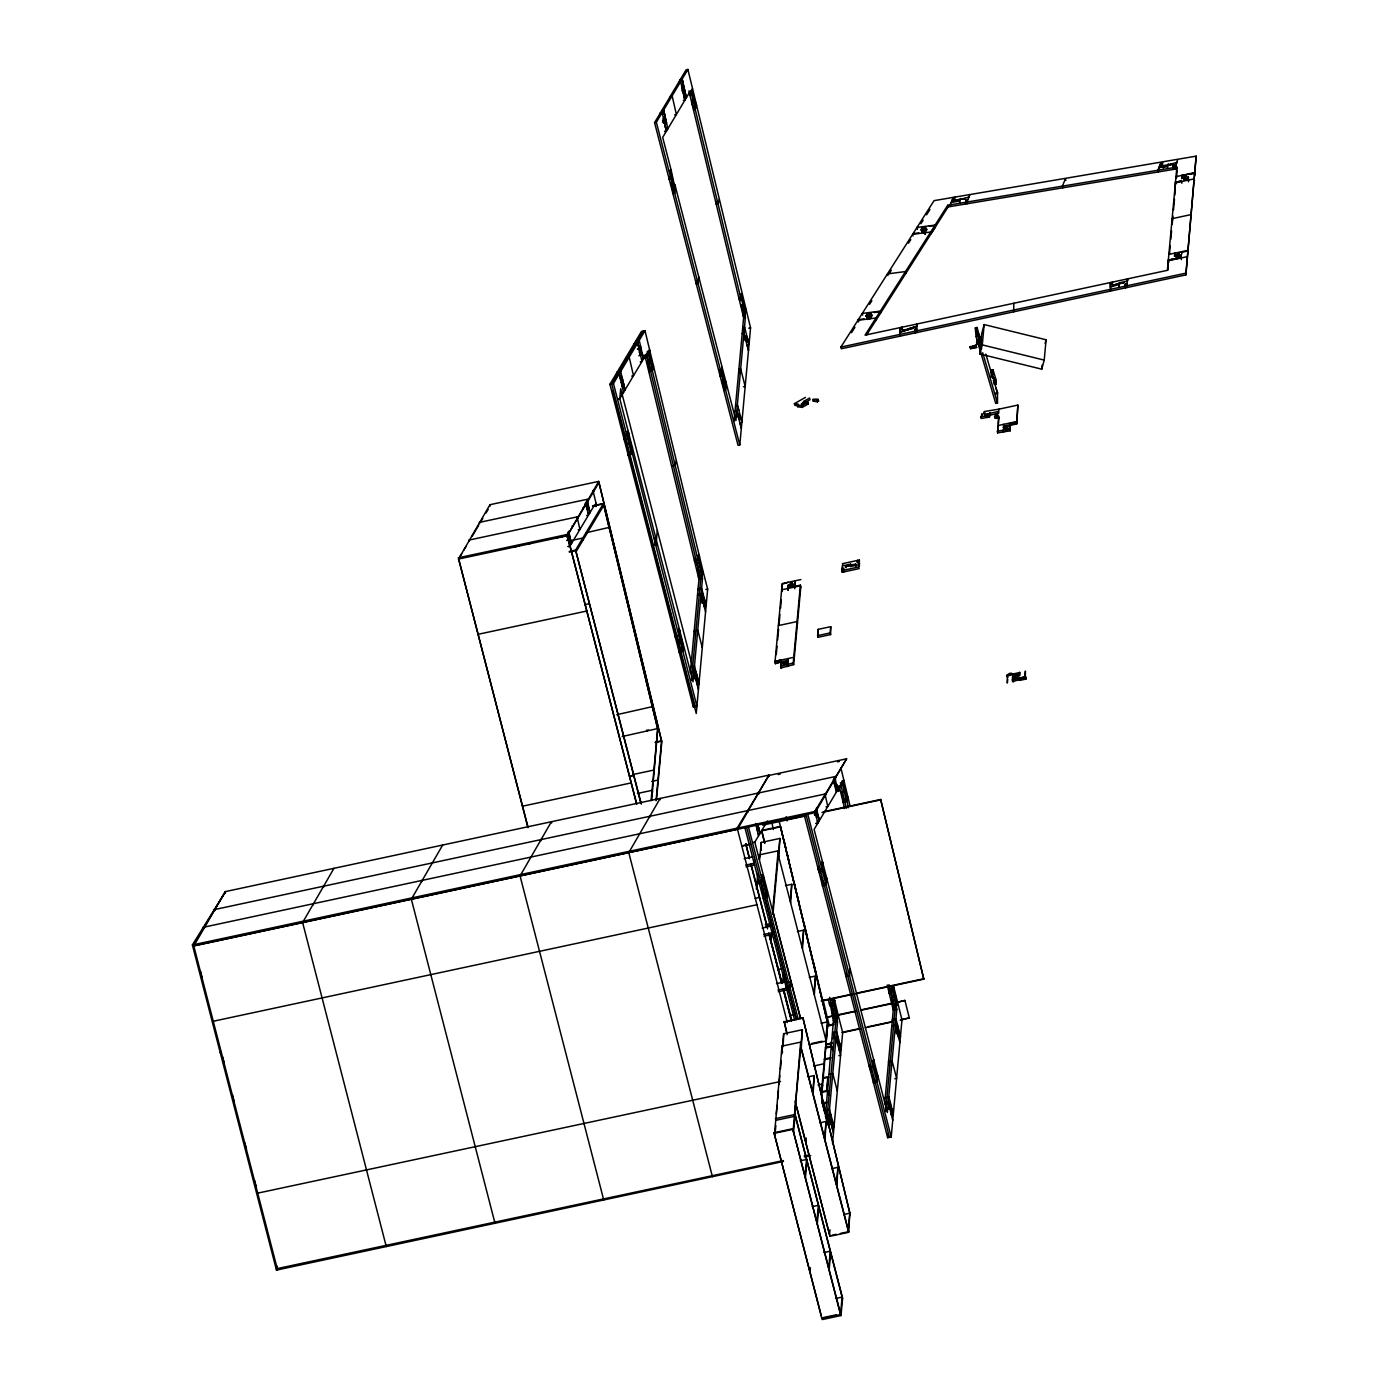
<?xml version="1.0" encoding="UTF-8"?>
<svg xmlns="http://www.w3.org/2000/svg" width="1389" height="1389" viewBox="0 0 1389 1389"><rect width="100%" height="100%" fill="white"/><g stroke="black" fill="none" stroke-linecap="round" stroke-linejoin="round"><path stroke-width="1.5" d="M991.173 377.461L991.208 370.047L992.979 369.665L992.944 378.294L985.843 354.143M994.42 382.357L994.437 378.225L995.028 380.36L993.257 380.742M995.028 380.36L995.045 377.947L996.069 384.093L994.281 384.475L993.691 382.34L995.462 381.958M996.052 388.226L997.528 392.653L997.476 403.001L995.705 403.383L976.05 336.572L975.338 327.873L977.109 327.491L979.228 335.895L978.012 331.78L976.276 333.186L978.012 331.78M996.069 384.093L996.087 379.961L992.979 369.665M850.537 565.653L850.45 566.556L858.923 564.733L859.34 560.045L842.446 563.674L842.863 565.34M640.694 802.668L575.602 550.096L641.301 804.092M589.231 603.711L585.047 604.614M628.505 451.668L628.193 455.106L631.769 454.342L632.169 449.602L630.12 441.685L628.279 443.022L630.137 441.737M681.964 88.41L683.735 88.028L683.284 91.275L682.746 86.344L681.999 87.594L685.055 99.939L662.692 137.407L671.182 170.274L670.557 177.184L668.769 177.566L670.557 177.184L670.991 172.566L672.953 181.386M673.075 191.231L671.026 183.261L672.884 182.028M680.94 640.312L679.082 641.596L680.975 640.364M679.464 648.646L679.152 652.101L682.693 651.337L682.485 647.482M724.155 386.993L723.825 390.431L725.614 390.066L726.239 383.156L725.822 387.896L723.86 379.075M723.912 378.433L721.95 369.561M724.051 381.94L725.822 381.524L726.048 385.43M739.521 300.701L743.636 317.647L734.139 420.936M746.223 845.536L745.806 843.765L749.4 858.749M777.51 662.588L781.503 661.737L775.444 663.682L775.01 661.997L782.215 583.554L800.897 579.56M775.444 663.682L775.079 661.355L793.744 657.344L794.178 659.028M759.418 897.45L755.234 898.353M800.741 587.478L800.324 585.811L794.369 586.436L800.377 585.151L800.811 586.818L793.657 664.619L780.931 667.987L780.792 663.195L783.222 662.675L783.656 664.341M787.945 585.394L788.084 590.186L787.945 585.394L792.338 582.668L792.598 586.158L795.029 585.637L794.89 580.845L795.029 585.637M788.223 582.269L782.163 584.213L782.076 591.471L781.642 589.821L800.324 585.811M780.931 667.987L780.792 663.195M763.429 896.322L761.45 887.502M783.222 662.675L783.066 664.515L784.854 664.116L785.028 662.293L787.459 661.772L787.737 658.646L787.876 663.438L787.459 661.772M788.362 587.061L790.81 586.54L790.532 583.05M800.377 585.151L793.241 662.952L780.514 666.321M765.009 898.162L763.221 898.544L766.78 897.78L767.197 893.04L765.148 885.123L765.061 886.026M841.803 570.584L858.715 566.955L859.149 568.622L842.238 572.251L842.238 565.896L850.693 564.09L850.624 564.976C832.601 569.646 868.663 561.955 850.624 564.976L850.693 564.09M842.238 572.251L842.012 568.361L843.765 567.979L843.991 571.869M822.948 881.095L822.514 885.852L826.09 885.071L826.49 880.331L824.441 872.414L824.372 873.316M859.34 560.045L859.34 566.399L858.923 564.733M902.346 328.898L901.965 327.214L901.756 329.436L899.95 329.835L900.159 327.613L1167.385 270.334L1176.865 167.097L947.715 205.242L865.052 335.131L900.141 327.613L900.593 329.28M915.16 332.926L1185.859 274.918L1196.189 156.141L934.068 200.641L840.883 347.076L841.317 348.743L915.091 332.943L914.917 329.037L916.671 328.655L916.914 332.544M916.48 330.877L917.105 323.967M873.785 1079.375L873.473 1082.83L877.032 1082.066L876.806 1078.211L876.598 1080.434L874.827 1080.816M1007.893 430.034L1007.633 426.545L1010.063 426.024L1010.202 430.816L997.597 432.882L998.552 416.058L994.576 416.717L995.01 418.384L998.986 417.724L998.552 416.058M997.597 432.882L997.944 429.149M1013.848 303.236L1013.657 311.813M996.746 418.089L999.195 409.095L1017.877 405.084L1016.731 423.923L1010.723 425.225L1010.341 422.898M1016.731 423.923L1017.877 405.084M1019.3 679.62L1012.581 681.686L1012.425 676.894L1014.855 676.374L1015.29 678.04M1013.831 676.183L1013.449 673.873L1020.116 672.45L1019.821 675.575L1016.192 676.304L1016.036 678.127L1014.682 678.422M1014.855 676.374L1014.699 678.214L1016.488 677.832L1016.661 675.992L1019.092 675.471L1019.37 672.345M1016.036 678.127L1015.776 674.637L1017.564 674.255L1017.998 675.922M1017.39 676.096L1017.564 674.255M1021.297 679.186L1025.308 678.318L1025.395 671.061L1024.874 676.669L1012.147 680.02M1118.718 284.467L1110.124 287.21L1110.61 282.488L1110.401 291.065M1125.073 286.186L1125.264 283.964L1127.069 283.547L1127.26 287.471M1168.705 262.399L1168.323 260.038L1174.33 258.753L1168.271 260.715L1167.993 270.074M1186.102 175.743L1186.362 179.25L1186.102 175.743L1181.709 178.504L1181.987 175.344L1194.609 173.312L1196.189 156.141M193.87 945.753L737.49 829.268L787.32 1022.512M213.385 1021.228L757.005 904.725M257.85 1193.116L780.514 1081.493M302.594 922.452L386.281 1246.575M783.535 1161.43L276.48 1270.102L276.845 1265.969M277.366 1268.574L783.309 1160.544M411.318 899.152L495.005 1223.275M478.111 634.304L586.818 611.004M522.559 806.193L631.283 782.892M603.729 1199.974L520.042 875.869M636.666 804.248L567.302 535.529L561.034 536.883M624.286 437.014L624.095 439.219L625.866 438.837L626.3 440.487L624.529 440.921M624.408 435.764L624.095 439.219L627.654 438.455L628.279 431.545L626.508 431.927L628.279 431.562L628.523 435.469L626.752 435.851L628.505 435.417L628.731 433.246L628.505 435.417M629.894 444.167L629.981 443.265L628.21 443.647L629.998 443.317L629.929 444.22L627.845 436.233M631.544 450.47L696.896 706.237L693.354 707.001L609.893 384.302L641.44 331.485L645 330.721L703.181 571.799L701.393 572.181L703.129 571.643L707.661 589.127L696.236 713.495L612.775 390.813M631.769 454.342L632.394 447.432L630.606 447.814L632.394 447.432M675.071 188.331L674.846 190.797L672.884 181.976M672.953 181.334L673.023 180.431M673.509 186.543L675.297 186.161L675.089 188.383L671.182 170.274L669.411 170.656L671.182 170.274L670.974 178.834L669.203 179.268L669.394 176.993L669.203 179.268L670.974 178.834L670.765 174.962M674.672 186.751L674.863 184.529L735.91 420.554L745.407 317.265L741.257 297.038L739.07 298.895L739.469 297.42M674.655 193.071L672.884 193.453L674.655 193.071L675.297 186.161M652.101 540.547L651.632 545.721L655.191 544.957L655.834 538.047L654.045 538.428M633.697 775.583L629.512 776.486L633.749 774.94M655.938 545.183L657.31 530.338M628.766 852.568L712.435 1176.674M696.636 280.613L696.306 284.068L698.094 283.686L698.736 276.776M651.094 800.724L657.726 728.548L603.416 503.495L592.461 505.839M651.719 800.307L657.726 728.548L622.081 736.552M656.059 800.776L661.563 740.806L655.295 742.143M656.493 799.665L661.824 741.743L598.954 482.521L661.529 741.205L655.261 742.542M675.384 632.863L675.071 636.318L678.631 635.554L679.273 628.644L679.481 632.516L679.672 630.241L677.884 630.623M679.117 641.631L679.169 640.694L679.968 643.819M679.811 634.999C683.527 658.039 683.162 633.853 678.023 635.381M682.503 647.517L682.277 649.705L680.488 650.087M682.693 651.337L683.336 644.427M697.4 555.6L699.171 555.218L697.955 559.784L694.396 560.548L695.212 557.493L694.83 562.354L698.945 579.3L690.333 672.971L693.892 672.207L698.424 689.708M691.409 680.28L700.716 578.97L646.579 354.664L650.573 371.158M720.214 369.491L719.745 374.665L721.533 374.283L722.158 367.373M618.001 399.06L619.772 398.678L647.778 351.816L702.487 578.588L693.007 681.825L619.772 398.678L620.692 388.764L693.927 671.911M721.933 375.881L720.162 376.263L721.95 375.933L721.724 372.009M702.504 600.031L701.115 593.728L699.327 594.11M693.354 707.001L693.719 702.869M701.862 603.086L703.633 602.704L703.546 597.322L701.775 597.704M723.756 379.926L723.843 379.023M723.912 378.381L723.999 377.478M696.827 676.842L696.497 680.454L696.393 675.158L696.827 676.842L694.448 677.381M703.633 602.704L703.546 597.322M696.965 684.082L697.261 680.905M697.156 684.482L698.945 684.065L695.924 671.582L696.219 676.999M704.101 606.264L703.806 600.829L702.035 601.246L702.365 602.513M704.692 599.996L706.081 606.298M725.822 381.524L725.614 383.746L723.843 384.18M738.826 410.293L737.316 405.31L735.545 405.71M745.407 338.742L745.685 335.634L746.275 337.909M739.295 413.887L739.399 419.218L739.295 413.887L737.524 414.269M746.449 336.069L746.553 341.434L746.449 336.069L744.66 336.451M739.868 422.777L741.379 427.76M740.441 416.544L740.146 419.652L739.556 417.377M747.022 344.993L748.532 349.976M747.299 341.885L747.595 338.742L747.299 341.868L746.709 339.593L744.33 340.131M739.799 444.966L750.564 327.856L687.902 69.45L686.114 69.832L654.566 122.649L738.028 445.331L739.799 444.966L656.355 122.267L687.902 69.45M754.418 859.843L754.105 863.281L745.633 865.104M776.277 654.601L777.041 646.198M777.632 639.878L778.604 629.356M778.986 625.154L779.941 614.633M780.531 608.313L781.295 599.892M756.363 888.977L757.734 874.046M759.106 859.097L759.505 854.825L778.187 850.815L778.604 852.481M757.196 886.373L757.769 879.966M759.679 859.235L761.224 842.428L779.906 838.435L778.795 856.891M761.068 850.398L761.224 842.428M759.748 882.084L759.54 884.307L761.328 883.977L759.54 884.307L759.332 880.504M775.079 661.355L781.087 660.07L775.01 661.997M761.363 888.352L761.45 887.449M762.665 881.893L759.123 882.657L762.665 881.893L763.308 874.983L761.519 875.365L763.308 875.001L763.533 878.855M765.026 886.755L764.94 887.658L762.874 879.671L761.103 880.053L762.891 879.723M764.922 887.606L765.165 885.175M766.572 893.908L766.363 896.131L764.575 896.513L766.329 896.079L766.537 893.874L766.988 895.558M766.78 897.78L767.423 890.87M770.166 938.113L782.059 983.221M772.492 912.729L778.187 850.815M770.652 939.12L771.034 934.919M772.926 914.396L779.906 838.435M771.086 940.787L771.659 934.484M772.388 929.258L772.058 932.714L763.585 934.537M782.702 982.891L783.674 972.387M790.219 901.096L791.765 884.289L785.532 885.626M783.327 982.457L783.726 978.255M790.654 902.763L791.765 884.289M817.617 635.606L818.19 629.356L830.744 626.665L830.605 634.582L818.052 637.273L817.617 635.606L830.171 632.915L830.744 626.665M818.052 637.273L818.19 629.356M786.747 984.801L786.434 988.256L777.962 990.062M835.883 1298.42L842.116 1297.083L840.501 1314.532L821.837 1318.543L774.003 1132.747L792.685 1128.736L841.005 1315.539L822.323 1319.55L821.889 1317.883L836.421 1314.775M800.654 1042.115L794.404 1116.357L775.739 1120.35L781.972 1046.108L800.654 1042.115L801.071 1043.764M774.628 1132.313L775.791 1119.708M776.329 1113.943L777.111 1105.401M777.701 1099.012L778.482 1090.469M779.073 1084.062L779.854 1075.52M780.444 1069.113L781.226 1060.588M781.816 1054.182L783.691 1033.711L802.373 1029.718L801.262 1048.174M774.871 1136.08L775.843 1125.576M783.153 1045.882L783.691 1033.711M802.078 946.968L803.623 930.161L797.408 931.498M802.512 948.635L803.623 930.161M840.501 1314.532L792.685 1128.736M793.119 1130.403L802.373 1029.718M793.553 1132.07L795.098 1115.263M818.729 866.493L818.416 869.948L821.958 869.184L822.601 862.274L820.83 862.656L822.618 862.291L822.844 866.198L823.052 863.975L821.246 864.305M818.625 867.743L818.416 869.965L821.975 869.184M822.826 866.146L823.035 863.923L821.281 864.357M822.166 866.962L824.25 874.948L824.337 874.046M824.215 874.896L824.476 872.466M813.954 992.84L815.482 976.033L809.266 977.37M814.371 994.489L815.482 976.033M825.865 881.199L825.656 883.421L823.885 883.803L825.639 883.369L825.847 881.164L826.299 882.848M826.09 885.071L826.715 878.161L824.944 878.543L826.715 878.161M805.88 1142.244L806.262 1138.06M804.978 1176.275L806.523 1159.485L800.307 1160.805M812.687 1092.379L814.232 1075.572L807.999 1076.909M805.412 1177.941L806.957 1161.135M813.121 1094.046L814.232 1075.572M829.216 1025.238L827.236 1017.095L833.539 1015.741M825.813 1038.712L827.358 1021.905L821.125 1023.242M821.264 1094.445L827.896 1022.269L821.507 1098.195M810.03 1272.011L810.412 1267.81M826.611 1090.365L827.757 1077.968M830.605 1046.941L830.987 1042.809M826.872 1091.32L828.191 1076.84M831.039 1045.83L831.421 1041.681M816.836 1222.146L818.381 1205.339L812.166 1206.676M824.545 1138.251L826.09 1121.444L819.875 1122.781M817.27 1223.813L818.816 1207.006M824.979 1139.918L826.09 1121.444M827.132 1116.027L835.744 1022.408L829.684 997.302M900.141 327.613L899.95 336.19M827.601 1123.614L821.732 1100.036M831.976 999.021L837.515 1022.026L828.035 1125.264L825.882 1116.964M901.912 327.231L901.704 329.453L900.003 329.818M830.379 1121.236L828.99 1114.968L827.184 1115.384M837.515 1043.469L836.126 1037.166L834.355 1037.583M837.81 1040.344L838.105 1037.184L836.317 1037.6M916.844 326.207L908.354 328.898C890.349 333.603 926.359 325.946 908.302 328.933L916.896 326.189L914.656 331.277L840.883 347.076M838.4 1042.635L838.661 1046.143L839.008 1042.445L837.81 1040.309M831.247 1120.385L831.525 1123.892L829.754 1124.274M829.164 1115.402L830.952 1114.985L831.525 1123.892M831.976 1127.521L831.698 1122.069L829.302 1122.607M832.497 1121.913L833.956 1127.538L832.185 1127.92M839.13 1049.702L838.834 1044.268M839.72 1043.434L841.109 1049.737M846.266 972.995L845.953 976.45L849.53 975.686L850.155 968.775M832.497 1143.477L842.672 1032.565L838.157 1015.081L836.369 1015.463M829.598 1233.988L829.98 1229.786M843.592 1214.524L849.825 1213.187L848.644 1232.303L829.962 1236.314L796.678 1106.686M828.712 1268.018L830.257 1251.211L824.024 1252.548M836.421 1184.122L837.949 1167.316L831.733 1168.653M829.146 1269.685L830.674 1252.878M836.838 1185.789L837.949 1167.316M848.28 1229.994L849.825 1213.187M841.005 1315.539L842.602 1298.09L794.716 1112.954M869.809 1068.645L871.58 1068.263L869.809 1068.697L869.583 1064.773L869.392 1067.047L872.952 1066.283L873.594 1059.373L873.82 1063.245L873.994 1060.97L872.223 1061.352M874.063 1066.405L876.494 1075.711L874.063 1066.405L872.292 1066.787M875.278 1071.041L875.209 1071.978L873.143 1064.026M875.348 1070.398L875.417 1069.461L877.483 1077.43M877.032 1082.066L877.657 1075.155M889.568 988.256L889.168 993.083L893.266 1010.029L884.671 1103.699L888.213 1102.935L889.672 1108.561L887.884 1108.943M885.731 1111.009L895.037 1009.699L888.977 984.593M891.269 986.312L896.825 1009.317L887.328 1112.554L814.11 829.407L842.099 782.545L840.31 782.927M890.262 1102.276L890.818 1111.2L890.714 1105.887L888.943 1106.269M896.183 1033.815L897.971 1033.433L897.398 1024.474M891.721 986.329L893.509 985.947L901.982 1019.856L891.217 1136.966L887.675 1137.73L888.057 1133.598M890.557 1107.727L890.714 1105.887M895.922 1030.308L897.711 1029.891L897.867 1028.051L896.096 1028.433M897.971 1033.433L897.867 1028.051M891.287 1114.811L890.991 1109.36M891.877 1108.509L893.249 1114.829M898.44 1036.993L898.145 1031.558L898.718 1033.867M899.013 1030.725L900.402 1037.027L898.614 1037.409M896.53 1002.25L904.916 1000.445L895.731 1002.91M970.147 347.076L976.224 345.132L976.589 347.441L970.581 348.726L970.147 347.076L976.224 345.132M970.581 348.726L970.216 346.417M900.194 1020.238L909.43 1017.877L901.027 1019.682M976.884 344.333L976.745 339.541L976.884 344.333L979.314 343.812M976.589 347.441L972.647 347.649M979.853 353.969L981.71 333.655L984.159 324.575L1046.091 339.767L1044.215 360.098L1041.767 369.179L979.853 353.969L982.283 344.889L984.159 324.575M998.465 423.454L998.986 417.724M997.163 431.215L1009.768 429.149L1010.063 426.024M1003.396 427.447L1003.691 424.322L1003.83 429.114L1003.396 427.447L1005.827 426.927L1006.087 430.416L1005.827 426.927M1006.712 675.054C1006.608 680.124 1006.938 670.922 1012.72 673.769L1013.085 676.078M1013.397 674.516L1007.39 675.801L1007.303 683.075L1007.65 679.343M1012.72 673.769L1006.643 675.696M1041.767 369.179L1042.149 365.116M1019.543 678.683L1025.603 676.756L1025.985 679.065L1019.977 680.35L1019.543 678.683L1025.603 676.756M1019.977 680.35L1019.595 678.04M1119.1 286.151L1118.84 282.905L1127.295 281.099M1119.187 284.988L1118.753 283.807M1125.333 283.929L1125.489 287.853M1126.809 285.804L1127.451 278.894L1127.885 280.561M1169.469 253.996L1170.233 245.575M1170.805 239.273L1171.587 230.852M1172.16 224.532L1172.941 216.128M1173.514 209.808L1174.486 199.287M1174.868 195.085L1175.407 182.879L1194.089 178.886L1194.505 180.553M1177.125 170.673L1176.431 178.33L1175.997 176.663L1194.662 172.653L1195.096 174.337M1174.851 253.145L1174.556 256.271L1178.966 253.579L1179.226 257.069L1180.581 256.774M1174.851 253.18L1174.556 256.305L1176.987 255.75L1177.421 257.451L1177.16 253.961M1175.91 183.921L1175.459 182.237L1181.466 180.952L1181.848 183.296M1182.004 175.379L1181.709 178.504L1184.14 177.948L1184.574 179.65L1184.296 176.125M1176.813 257.573L1176.987 255.75M1184.14 177.983L1183.984 179.806L1188.376 177.063L1188.498 181.837M1178.966 253.579L1178.619 257.191L1176.066 257.712L1175.632 256.045M1188.064 180.171L1188.359 177.045L1184.73 177.792M1188.654 173.92L1194.592 173.278L1195.044 174.979M1181.883 254.065L1181.501 251.722M1185.859 274.918L1194.592 173.278M699.223 574.091L698.407 577.13L701.949 576.366L703.129 571.643M827.653 1110.401L825.882 1110.801L833.435 1020.568L836.977 1019.804L838.157 1015.081M892.728 1007.858L896.287 1007.094L897.45 1002.372M586.071 532.768L609.181 527.403L657.622 728.947M648.785 371.54L652.344 370.776L653.177 367.686L651.181 359.421L649.253 360.393M741.639 305.163L743.428 304.781L744.556 309.539L742.368 299.52L745.233 313.549L743.445 313.931L741.466 305.667M745.667 308.809L745.233 313.549L743.393 304.695M652.465 706.636L616.803 714.693M771.937 822.774L773.343 829.528M848.193 807.808L845.502 790.15L843.574 791.122M822.635 1000.375L779.246 821.576M821.368 1001.104L923.807 979.141L880.661 799.474L824.198 811.575M833.435 1020.585L830.257 1004.316M831.889 1010.584L833.817 1019.109M923.807 979.141L880.661 799.474M490.161 506.082L489.97 504.693L598.694 481.393L598.972 482.625L567.233 535.755L458.509 559.055L489.97 504.693M741.674 295.406L743.514 304.278L741.709 295.492L741.275 300.215L691.271 92.994L692.486 88.427M689.482 93.376L691.271 92.994L692.087 89.903L694.083 98.168M692.069 93.237L689.899 95.094L690.281 93.619L689.899 95.094L691.67 94.712L691.653 91.535M694.691 105.321L696.462 104.939L695.629 108.047C695.715 95.719 688.406 97.282 693.858 108.429M695.663 104.696L696.045 103.22L696.063 106.415M696.462 104.939L695.247 109.505L693.458 109.887M595.221 506.447L596.055 503.356L592.999 490.699M652.344 370.776L653.559 366.21L651.788 366.592M717.089 201.353L716.273 204.391L718.061 204.009L719.276 199.443M676.374 460.714L675.158 465.28L671.582 466.044M740.858 298.513L742.073 293.947L740.302 294.329M743.896 312.438L743.08 315.477L744.869 315.112L746.067 310.442M700.178 576.765L696.618 561.972L694.813 562.267L694.795 559.072M697.417 558.777L699.587 556.937M701.549 574.647L701.931 573.119L701.949 576.366M702.33 574.82L698.354 558.309M780.427 826.42L827.722 1023.346L780.427 826.42L761.745 830.414L764.766 842.967M844.634 808.572L839.13 785.775L842.689 785.011L843.904 780.427L840.849 767.787M843.922 783.622L844.321 782.146L842.151 784.004L843.922 783.622L843.522 781.903L841.734 782.285L843.522 781.903M787.129 1034.683L784.212 1021.696L802.894 1017.703L850.19 1214.628L802.894 1017.703M843.922 799.231L843.106 802.269L846.682 801.505L847.898 796.939L846.109 797.321M829.806 1002.511L829.424 1003.987L832.983 1003.223L834.199 998.656L838.192 1015.237M835.206 1020.203L831.629 1005.41L829.823 1005.705L830.223 1004.23M833.504 1016.14L827.236 1017.078M832.445 1002.216L834.216 1001.834L834.199 998.656M834.615 1000.375L834.216 1001.834L834.633 1000.445M833.435 1020.568L834.233 1017.529M834.789 1018.467L836.959 1016.626L836.977 1019.804M836.56 1018.015L836.942 1016.557M837.359 1018.259L837.793 1016.644M893.509 985.947L892.294 990.513L888.717 991.277L889.533 988.239M888.717 991.277L889.116 989.801L889.134 992.996L890.939 992.701L894.516 1007.494M893.787 991.503C897.172 1014.977 897.19 990.027 892.016 991.885M894.082 1005.758L896.252 1003.917M895.853 1005.306L896.252 1003.848L896.287 1007.094M896.669 1005.549L897.103 1003.934M596.471 505.058L596.072 506.534L596.055 503.356L596.471 505.058L594.683 505.44M609.077 527.837L603.416 503.495M694.813 562.267L644.791 355.046L648.368 354.282L649.583 349.698L648.75 352.806L650.747 361.071L648.976 361.453M649.601 352.893L650 351.417L649.601 352.893L649.184 351.174L647.413 351.556L649.184 351.174M842.133 780.809L843.904 780.427L843.088 783.535L845.068 791.799L843.297 792.181M845.068 791.799L843.453 791.591M843.939 799.179L843.505 800.811L841.508 792.546M846.682 801.505L846.648 798.328L847.064 800.047M1045.101 343.413L1046.091 339.767M1175.059 169.145L1177.507 160.134M952.698 201.492L953.253 197.446L950.18 204.825L950.614 206.492M996.312 416.422L997.285 414.061L995.566 414.339L994.576 416.717M1174.625 167.479L1175.598 165.1L1173.879 165.395L1173.323 169.423L1173.792 165.395L1175.528 165.117L1176.622 162.478M954.99 197.169L954.417 201.197L954 199.53L952.264 199.825M960.598 198.436L960.198 199.408L968.949 197.047M959.955 202.725L959.921 200.103M966.119 199.964L967.855 199.686L966.119 199.964L965.563 204.009M969.939 194.686L966.866 202.047L967.3 203.714M986.815 415.988L998.813 413.089L998.378 411.422L984.766 414.582L989.367 414.478L989.385 417.099L981.051 418.488L981.71 414.2L983.429 413.922L984.419 411.543L999.368 409.06M989.385 417.099L989.367 414.478M1159.346 169.545L1158.843 167.895L1160.926 162.895L1157.853 170.257L1158.287 171.923M1162.107 166.645L1162.732 162.6M1163.201 168.017L1163.062 165.638L1172.767 164.024L1173.201 165.69M1168.271 163.867L1167.871 164.84L1176.691 162.478M1172.906 166.385L1172.767 164.024M1172.82 167.774L1173.792 165.395M1173.236 169.441L1174.226 167.062M834.667 784.108C840.97 783.986 839.407 803.727 835.31 778.76M637.447 340.774L635.52 341.416L639.235 340.392L645 330.721M814.909 810.603L817.791 823.226L816.176 823.347M663.491 118.603L664.22 117.353L664.741 122.301L662.97 122.683M664.741 122.301L665.209 119.037L663.438 119.419L663.716 123.308M665.209 119.037L663.004 120.166L664.775 119.767L664.22 117.37L663.473 118.621L666.512 130.965M682.016 87.594L682.746 86.344M680.193 79.746L681.964 79.364L683.336 85.354L682.138 79.104L680.35 79.486M665.001 125.253L666.373 131.208L664.741 131.33M666.477 122.753L665.73 124.003L665.175 121.572L663.421 121.937L665.175 121.572L665.748 123.986L666.494 122.736L663.595 110.13L661.824 110.512M684.603 98.098L686.392 97.716L682.121 79.104L680.645 81.604L684.899 100.199L683.683 93.966L685.055 99.939L690.663 90.545L691.271 92.994M685.02 91.726L683.249 92.108L685.003 91.726L684.273 92.976L683.718 90.545L681.947 90.927M640.85 349.299L640.381 352.563L640.85 349.299L639.079 349.681M585.741 502.245L587.096 509.138L587.321 502.957L586.853 506.204L585.516 505.856L585.533 503.339L585.932 505.11L587.721 504.745M769.141 776.364L768.864 775.131L225.261 891.616L193.8 945.978L815.777 812.513L816.645 811.054L816.176 814.301L814.405 814.683M458.509 559.055L461.686 553.742M463.804 550.2L465.923 546.658M472.26 536.032L478.615 525.407M480.733 521.865L482.834 518.323M486.011 513.01L488.129 509.468M643.211 331.103L611.664 383.92L695.125 706.619M629.547 453.074L631.335 452.692L613.452 383.538L639.235 340.392L643.489 358.987L641.562 359.629M620.588 379.874L619.216 373.901M639.114 348.865L637.898 342.614L636.11 342.996M622.723 382.114L621.855 383.572L622.307 380.326L622.723 382.114L620.952 382.496M333.968 868.316L302.524 922.678M622.098 386.507L622.289 382.843M638.853 355.879L641.388 354.247L640.833 351.816L639.044 352.198M567.233 535.755L598.694 481.393M568.778 533.966L568.327 537.213L568.778 533.966L567.007 534.348M568.57 540.147L566.781 540.529L569.316 538.915L568.761 536.484L566.972 536.866L568.761 536.484M569.907 537.925L568.118 538.307L570.063 537.665L571.435 543.655L569.646 544.037M594.249 505.457L569.941 546.137L568.153 546.519L569.941 546.137L567.424 535.182M575.636 550.027L603.26 503.79L603.659 505.561L576.036 551.798L575.636 550.027L569.316 551.433M442.692 845.016L411.248 899.378M768.864 775.131L737.403 829.493L737.108 828.174L768.933 775.444L846.613 758.793L815.065 812.756M756.901 824.493L756.883 827.011L757.335 823.764M757.127 829.945L757.318 826.281M758.463 827.722L756.831 827.827L758.62 827.462L759.991 833.452L758.203 833.834M800.446 1018.536L754.8 842.116L767.44 820.968M816.419 817.236L816.61 813.572L814.839 813.954L815.135 815.308L814.857 811.436M835.709 784.976L835.154 782.545L834.963 786.226L833.435 779.594M836.456 783.726L837.671 789.976M615.657 374.648L619.372 373.641L623.47 392.497L621.855 392.618M276.48 1270.102L192.394 944.954L225.313 891.946L193.47 944.728L277.557 1269.859M846.613 758.793L814.787 811.523L192.394 944.954M851.526 332.7L854.929 327.335M869.583 304.313L871.875 300.719M889.029 273.755L891.321 270.161M908.475 243.197L910.767 239.603M920.855 223.751L923.129 220.174M926.55 214.826L929.953 209.461M864.149 318.88L858.35 319.626L858.784 321.293M865.885 316.136L868.09 312.681L865.903 316.136L868.264 315.824L868.681 317.491L867.361 317.682M918.876 232.883L913.077 233.63M922.834 226.685L920.629 230.14L925.994 227.588L923.425 231.633L921.688 231.859L922.973 229.845L923.407 231.494M866.962 317.855L869.549 313.792L871.285 313.567L871.719 315.234L866.962 317.855L867.378 319.522M868.681 317.491L871.285 313.567M870.156 318.758L872.327 315.303L869.983 315.616L869.549 313.792M866.562 335.079L880.331 313.48L879.897 311.813L874.532 311.848M924.866 232.762L925.3 234.428L924.866 232.762L927.071 229.307L924.709 229.602L925.143 231.268L924.709 229.602M929.258 225.851L934.606 225.817L935.04 227.483L931.099 233.682L930.665 232.015L912.625 234.342L913.059 236.008M880.313 313.497L948.131 206.909L947.715 205.242M794.404 403.643L798.501 404.303L797.217 405.015L797.651 406.682L798.935 405.97L794.821 405.31L794.404 403.643L805.481 397.393M801.436 403.852L806.297 401.994L807.947 402.254L808.381 403.921L802.2 407.411L801.436 403.852L805.047 401.803L805.481 403.47M805.36 402.324L810.013 399.702L809.579 398.053L803.398 401.543L805.047 401.803M807.947 402.254L801.766 405.762L797.217 405.015M812.843 399.494L818.225 399.442L818.659 401.091L817.374 401.82L813.277 401.161L812.843 399.494L818.225 399.442M813.277 401.161L814.562 400.431M678.856 81.986L680.627 81.604M682.364 90.198L684.152 89.816M670.331 96.24L672.12 95.858L676.374 114.471L674.603 114.853M683.284 100.321L685.055 99.939M691.93 99.886L693.701 99.504M691.861 100.147L693.632 99.782M662.119 112.613L660.331 112.995L662.119 112.613L666.373 131.226L664.584 131.59M654.566 122.649L656.355 122.267M662.553 120.895L664.341 120.513M667.866 128.743L666.078 129.125L667.849 128.743L663.595 110.13M671.061 182.914L672.849 182.532M671.026 183.313L672.814 182.931M1175.476 182.272L1181.483 180.969M741.292 300.319L739.486 300.597L688.892 90.927M741.552 305.493L743.341 305.111M743.341 316.501L745.112 316.119M743.619 317.699L745.407 317.265M634.183 343.639L637.742 342.875L640.642 355.497M638.818 346.746L640.607 346.365L640.416 350.045M639.27 348.604L637.499 348.986L639.27 348.604L637.898 342.614M743.757 331.155L742.75 327.266L744.521 326.884M744.469 327.526L742.681 327.891L743.653 331.658M639.478 351.469L641.267 351.104M748.793 328.221L750.564 327.856M640.346 353.379L642.117 352.997L643.35 359.247L642.117 352.997L640.19 353.639M742.16 333.499L743.948 333.117L748.48 350.601M641.701 359.369L643.489 358.987M744.504 338.274L746.883 337.753M640.225 361.852L641.996 361.47L637.742 342.875M617.133 372.165L620.692 371.401L624.963 390.014L622.064 377.391L621.873 381.055M747.265 344.75L749.053 344.385L744.521 326.884L742.75 327.266M1168.844 254.43L1187.508 250.437L1187.942 252.103M1181.449 252.399L1187.456 251.079L1187.89 252.781M1177.594 255.611L1181.223 254.882L1181.362 259.674M1168.323 260.073L1180.928 257.972L1181.223 254.847L1178.792 255.368L1179.226 257.069M1168.271 260.715L1186.953 256.722L1187.369 258.389M631.7 376.124L633.488 375.742L629.217 357.147L625.658 357.911M609.893 384.302L613.452 383.538M1110.349 284.745L1112.155 284.346L1112.363 282.123L1112.537 286.03M621.699 392.879L623.47 392.497M914.726 331.259L1185.425 273.251M975.495 331.693L977.266 331.311L977.109 327.491M975.911 333.134L977.682 332.752L977.266 331.311M976.05 336.572L977.821 336.19L977.682 332.752M743.41 386.767L745.181 386.385L740.667 368.884L738.879 369.266L739.886 373.155M980.669 336.589L978.898 336.971L979.019 340.409L980.808 340.027L980.669 336.589L981.103 338.048M979.575 344.837L979.731 349.125L981.519 348.743L977.821 336.19M735.597 405.05L737.385 404.668L741.9 422.152M626.317 434.201L628.106 433.837L626.3 434.167M735.024 411.318L736.795 410.936L741.327 428.42M737.958 415.953L739.729 415.571M736.483 416.943L738.254 416.561L738.549 413.436L739.122 415.71M995.739 393.903L997.528 393.521L992.961 377.079M585.099 504.068L586.887 503.686L586.575 502.332M584.665 504.797L586.453 504.415M592.808 506.03L603.312 503.929M588.172 513.01L589.96 512.628L587.113 500.231M588.033 513.27L589.804 512.888L587.078 500.023M1010.289 423.541L1016.297 422.256M586.696 515.51L588.467 515.128L585.637 502.714M1004.334 425.954L1016.783 423.28L1016.349 421.614L997.684 425.607L998.118 427.274M1006.261 428.593L1004.907 428.888L1004.473 427.222M1005.671 428.767L1007.459 428.368M578.171 529.765L579.942 529.383L577.112 516.986M458.231 557.822L566.955 534.522M568.344 534.696L566.573 535.078L568.344 534.696L567.788 532.282M515.041 546.728L519.226 545.842M527.577 544.037L531.761 543.151M556.364 537.942L558.135 537.56M572.337 540.286L582.79 538.047L583.206 539.8M571.278 543.915L569.49 544.297L571.261 543.898L568.917 532.682M569.264 552.093L575.532 550.756M699.761 575.029L701.532 574.577M698.65 578.154L700.421 577.772L700.716 578.918M698.945 579.352L702.487 578.588M698.059 588.919L701.619 588.155L706.133 605.639L704.362 606.021M698.007 589.561L699.796 589.196M705.872 589.509L707.661 589.127M699.327 594.145L701.098 593.763M701.289 594.162L703.077 593.745L703.372 599.197L701.601 599.562M697.486 595.152L701.046 594.37L705.577 611.872M859.131 562.267L857.395 562.649L857.586 560.427L857.395 562.649L859.131 562.267L859.565 563.934M701.271 598.294L703.042 597.93M701.601 599.544L703.98 599.006M701.428 601.402L703.199 601.02M790.966 584.717L794.595 583.97M704.292 606.68L706.081 606.264M677.971 636.058L679.742 635.676M677.276 637.586L675.488 637.968L675.262 634.044M679.221 640.016L681.079 638.732L683.162 646.701M679.152 641.232L680.923 640.85M778.361 625.588L797.026 621.577L797.46 623.244M690.906 666.703L694.483 665.921L698.997 683.405L697.209 683.787M690.854 667.362L692.642 666.963M692.173 671.946L693.962 671.529L695.403 677.19L693.562 678.214M694.882 679.047L697.486 678.44M777.58 662.588L787.945 660.348M646.649 730.388L648.42 730.006M1015.602 676.478L1013.171 676.999L1013.31 681.791M1022.044 679.273L1026.037 678.422M633.002 774.524L653.906 770.044L654.341 771.711M651.684 781.434L657.969 780.097L658.212 781.052M637.412 793.484L652.049 790.341L652.483 792.008M778.239 774.541L780.028 774.159M837.55 761.832L839.321 761.45M213.611 909.778L836.004 776.382L836.3 777.597M836.039 790.098L837.81 789.716M203.002 927.366L825.396 793.952L825.674 795.185M826.021 806.853L827.809 806.471L824.962 794.074M816.211 811.784L814.423 812.166L816.211 811.784L815.899 810.447M784.472 820.083L805.394 815.603M762.526 825.153L805.273 816.038M821.993 812.461L880.539 799.908M780.305 826.854L761.623 830.848L764.662 843.401M817.496 821.125L819.284 820.743L817.913 814.753L819.128 821.003L817.357 821.385L819.128 820.986M816.02 823.608L817.791 823.226M753.029 842.498L754.8 842.116M742.073 845.866L750.546 844.061L741.917 846.127M744.157 858.645L752.63 856.839M746.067 866.771L754.54 864.948M820.621 871.268L818.85 871.65L820.621 871.216M765.287 924.727L769.437 923.841M765.721 926.394L771.937 925.057M762.11 928.078L770.582 926.272M220.209 1052.567L221.302 1052.324M764.019 936.203L772.492 934.38M777.84 969.522L781.99 968.637M776.468 983.62L784.941 981.797M789.074 981.867L790.845 981.485L790.219 988.395L786.66 989.159M778.378 991.729L786.851 989.923M821.472 1000.67L852.846 993.951M857.03 993.048L923.928 978.707M832.028 1000.514L833.817 1000.132M892.137 988.048L893.926 987.666L893.544 989.194L893.11 987.423M891.894 992.319L893.665 991.937M789.699 1015.394L793.848 1014.508M833.869 1009.421L835.64 1008.97M833.747 1009.803L835.536 1009.421L833.66 1010.133M893.058 997.094L894.829 996.712M892.971 997.424L894.846 996.781M833.608 1010.48L835.379 1010.098L835.796 1008.379L837.81 1016.713M784.091 1022.13L802.773 1018.137M837.741 1014.855L854.53 1011.244M860.833 1009.907L892.328 1003.153M836.421 1015.619L856.596 1011.192M860.798 1010.307L892.294 1003.553M833.678 1021.592L835.449 1021.21L835.744 1022.356M892.971 1008.883L894.759 1008.501L895.054 1009.647M833.956 1022.79L837.515 1022.026M893.266 1010.081L896.825 1009.317M827.479 1025.464L833.834 1024.11M827.427 1026.124L833.782 1024.769M894.169 1019.266L892.38 1019.648L895.94 1018.884L900.471 1036.368L898.683 1036.75M834.806 1032.617L833.018 1032.999L833.99 1036.75M892.328 1020.29L894.117 1019.925M842.238 1032.287L859.044 1028.676M867.448 1026.888L892.641 1021.488M842.203 1032.687L861.111 1028.624M865.295 1027.738L892.589 1021.887M893.648 1024.874L895.436 1024.457L896.877 1030.117M832.515 1038.59L836.074 1037.809L840.588 1055.31L838.817 1055.675M891.807 1025.881L895.367 1025.099L899.898 1042.601M811.714 1043.486L822.097 1041.264M809.579 1044.58L826.177 1041.021L778.361 855.225M825.656 1044.32L832.011 1042.965M825.604 1044.979L831.959 1043.625M896.53 1030.117L898.301 1029.735M897.172 1031.749L898.961 1031.367L895.749 1032.131M825.465 1047.393L831.82 1046.039M825.413 1048.053L831.768 1046.698L832.775 1050.588M839.321 1050.119L841.109 1049.702M824.406 1059.026L830.761 1057.654M824.354 1059.685L830.709 1058.314M813.641 1066.005L824.094 1063.766L824.528 1065.432M872.24 1061.404L874.011 1061.022M829.216 1074.374L832.792 1073.593L837.307 1091.077M822.583 1077.881L826.82 1076.961M822.514 1078.524L828.868 1077.169M818.034 1084.983L822.219 1084.08L822.653 1085.747M821.403 1091.806L827.74 1090.452M821.333 1092.466L827.688 1091.112L828.695 1095.001M894.829 1078.749L896.617 1078.368L892.085 1060.883L888.526 1061.665L889.533 1065.554M822.444 1102.988L826.681 1102.067M822.392 1103.63L826.629 1102.727M775.305 1118.683L793.987 1114.69M832.237 1127.226L834.025 1126.844L829.493 1109.36L825.934 1110.141L826.941 1114.03M885.244 1097.432L888.804 1096.65L893.318 1114.134L891.547 1114.516M885.175 1098.091L886.963 1097.692M886.495 1102.675L888.283 1102.258L892.745 1120.437M825.361 1116.409L828.92 1115.645L833.435 1133.146M829.146 1119.499L830.935 1119.117M829.476 1120.819L831.855 1120.281M888.769 1108.109L891.148 1107.571M773.951 1133.407L792.633 1129.396M804.196 1156.013L808.398 1155.179M804.439 1156.95L810.707 1155.613M832.098 1235.203L836.247 1234.317M840.397 1233.432L848.714 1231.644L800.828 1046.507M663.855 121.208L665.626 120.826M620.692 371.401L618.921 371.783L617.428 374.266L619.372 373.641M650.156 369.457L652.326 367.599L652.743 369.318M976.45 342.666L978.88 342.145M979.731 349.125L981.519 348.743M624.512 440.869L626.3 440.487M629.53 453.022L631.318 452.64L631.509 450.435L631.96 452.119M628.193 455.106L629.981 454.724M993.708 379.909L995.479 379.527M995.739 393.035L997.528 392.653M567.424 536.137L569.195 535.755M679.152 652.101L680.923 651.719M692.694 666.303L694.483 665.921M842.689 785.011L840.918 785.393L846.405 808.19M843.366 791.921L845.137 791.539M846.248 799.804L844.477 800.186L846.248 799.804L842.099 782.545M817.045 812.843L814.839 813.954L816.61 813.572L817.166 815.985M822.514 885.852L824.302 885.47M873.473 1082.83L875.244 1082.448M827.722 1109.742L829.493 1109.36M887.015 1097.032L888.804 1096.65M1161.742 164.961L1159.937 165.256L1160.44 166.923M1162.784 166.35L1172.472 164.735M951.17 202.464L959.521 201.058M1158.843 167.895L1167.68 165.534L1167.628 168.156M1166.76 166.767L1163.496 167.305L1163.062 165.638M948.131 206.909L1177.299 168.764L1176.865 167.097M980.617 416.839L988.968 415.433M986.52 416.683L989.784 416.144M917.018 227.431L917.452 229.098L917.018 227.431L935.057 225.105L935.491 226.772M926.428 229.254L924.692 229.48L924.258 227.813M874.08 312.56L879.897 311.813M857.916 320.321L858.333 321.988L857.898 320.321L875.955 317.994L876.39 319.661L875.955 317.994M808.381 403.921L806.714 403.661L806.297 401.994M797.651 406.682L802.2 407.411M982.283 344.889L1044.215 360.098M980.808 340.027L981.242 341.486M978.064 332.804L980.86 343.552M982.7 352.754L997.476 403.001M975.338 327.873L977.405 334.871M976.241 332.162L977.457 336.277M978.064 340.427L979.61 345.687M991.208 370.047L992.18 373.572M1191.224 216.337L1190.79 214.653L1172.125 218.663L1172.559 220.33M1118.579 285.387L1119.013 287.054M1065.867 180.448L1065.432 178.782L1062.359 186.161L1062.793 187.828M1009.768 429.149L1010.202 430.816M1003.171 429.93L1003.553 432.239M995.566 414.339L996 416.005M990.027 412.811L990.461 414.478M989.853 413.245L990.288 414.912M989.628 413.783L990.062 415.433M984.419 411.543L984.853 413.21M984.766 414.582L985.183 416.249M934.606 225.817L935.04 227.483M981.71 414.2L982.127 415.867M922.973 229.845L923.859 233.3M921.671 230.001L922.105 231.668M1025.551 677.398L1025.985 679.065M1024.874 676.669L1025.308 678.318M1018.866 677.954L1019.231 680.263M1016.661 675.992L1017.095 677.658M1015.776 674.637L1016.192 676.304M1013.449 673.873L1013.883 675.54M905.923 273.234L905.506 271.567L887.449 273.893L887.884 275.56M1007.39 675.801L1007.824 677.467M903.423 329.957L903.857 331.624M880.765 312.768L880.331 311.101L862.291 313.428L862.725 315.112M869.983 315.616L870.417 317.265M868.247 315.841L869.115 319.296M816.94 400.154L817.374 401.82M855.555 563.917L855.937 566.243L855.502 564.594M845.658 566.052L846.092 567.719M802.668 404.043L803.085 405.71M830.171 632.915L830.605 634.582M904.916 1000.445L909.396 1018.276M794.369 586.436L794.751 588.762M790.376 584.873L790.81 586.54M789.021 585.168L789.456 586.835M897.12 1027.617L897.711 1029.891M719.936 372.391L720.37 374.092M721.985 380.308L724.051 388.278M793.241 662.952L793.657 664.619M787.233 664.255L787.598 666.564M786.382 661.997L786.799 663.664M785.028 662.293L785.445 663.959M781.087 660.07L781.451 662.379M807.773 814.267L891.217 1136.966M806.002 814.649L889.446 1137.348M819.562 870.174L820.361 873.247M870.92 1068.697L871.719 1071.787M820.656 875.643L822.722 883.612M872.136 1074.669L873.177 1078.68M804.214 815.03L887.675 1137.73M841.161 1049.077L836.629 1031.593L833.087 1032.357L834.095 1036.246M827.358 1021.905L827.775 1023.571M759.505 854.825L759.939 856.492M773.065 911.896L800.515 1017.981M821.68 1100.696L824.806 1112.797M702.278 647.639L697.764 630.155L694.205 630.936L695.212 634.808M748.463 826.976L798.206 1019.283M746.692 827.358L796.418 1019.665L760.894 882.275M744.921 827.74L794.647 1020.047M800.759 1047.167L848.644 1232.303M783.674 989.472L791.747 1020.672M745.771 843.817L749.47 858.089M751.05 864.201L767.058 926.116M769.228 934.502L781.694 982.718M783.327 989.003L791.452 1020.446M750.98 864.861L767.544 928.876M768.638 933.061L781.642 983.377M783.274 989.663L791.4 1021.106M696.67 678.631L697.243 680.94M678.822 633.297L680.888 641.249M676.86 635.936L680.523 650.121M626.335 444.914L628.401 452.883M781.972 1046.108L782.406 1047.775M782.146 1050.518L782.58 1052.185M794.994 1101.095L829.962 1236.314M794.664 1113.613L842.55 1298.75M774.003 1132.747L821.35 1315.8M567.302 535.529L636.7 803.849M527.976 827.149L458.596 558.829L527.942 827.549M200.381 970.911L202.013 977.196M222.605 1056.855L224.237 1063.141M232.362 1094.584L233.994 1100.887M244.829 1142.8L246.461 1149.085M254.586 1180.528L256.218 1186.831M741.483 305.754L743.48 314.018M891.634 1000.202L892.623 1004.334M783.952 840.119L785.983 848.557M787.007 852.777L789.039 861.197M794.126 882.293L795.654 888.613M796.678 892.832L798.71 901.27M803.797 922.348L806.853 935.005M813.468 962.421L816.524 975.078M843.904 780.427L849.912 805.342M897.103 1004.004L892.676 989.055M841.665 791.956L842.446 795.185M891.599 1000.115L892.606 1004.247M887.206 984.975L889.134 992.996M833.383 1001.747L835.379 1010.098L831.803 1010.758L833.799 1019.022M831.212 1003.605L834.772 1018.397M786.105 816.697L787.112 820.899M832.08 1009.751L832.74 1013.397M828.4 999.785L829.823 1005.705M823.069 999.785L827.167 1017.356M698.789 556.694L699.205 558.465M647.343 361.227L648.125 364.456M697.33 568.344L698.111 571.573M647.187 361.817L649.184 370.082M784.212 1021.696L786.73 1032.149M646.649 730.406L646.892 731.413M758.29 792.841L758.568 794.074M747.994 811.784L747.699 810.551L747.994 811.836M593.398 490.248L593.676 491.48M660.417 799.647L660.14 798.432L628.696 852.777M588.398 500.335L588.103 499.102L479.379 522.403L479.674 523.636M587.287 505.474L587.842 507.888M582.824 507.957L583.102 509.19M649.566 816.142L649.844 817.357M577.807 518.045L577.529 516.812L468.805 540.113L469.083 541.345M572.233 525.667L572.528 526.9M551.693 822.948L551.416 821.715L519.972 876.077M540.842 839.425L541.12 840.658M421.544 880.435L421.822 881.668M323.394 886.026L323.672 887.258M312.82 903.735L313.098 904.968M225.261 891.616L225.539 892.849M214.67 909.326L214.948 910.559M204.096 927.036L204.374 928.269M682.121 79.104L686.392 97.716M833.487 779.802L836.334 792.199M816.402 808.12L819.284 820.743M815.777 812.513L816.176 814.301M758.325 793.015L758.602 794.248M757.856 824.146L759.835 833.695M755.651 823.521L758.498 835.935M641.371 354.247L640.833 351.816M568.587 531.258L571.435 543.655M671.755 176.733L674.082 186.612L671.755 176.733M725.11 383.051L722.714 373.728L725.11 383.051M628.87 438.004L631.179 447.9L628.87 438.004M763.881 881.442L766.207 891.339L763.881 881.442M823.191 868.733L825.5 878.629L823.191 868.733M830.066 1120.663L829.91 1122.486L830.066 1120.663M908.267 329.592L899.725 332.301L908.319 329.558M1113.77 284.901L1123.718 282.748L1113.77 284.901M692.746 93.914L694.969 104.036L692.746 93.914M649.861 355.185L652.066 365.307L649.861 355.185M699.466 560.774L701.671 570.81L699.466 560.774M844.182 785.914L846.405 796.036L844.182 785.914M834.494 1004.212L836.699 1014.248L834.494 1004.212M955.319 200.207L965.095 198.592L955.319 200.207M664.966 116.103L663.438 110.391L661.668 110.755L663.438 110.391L664.966 116.12M623.592 384.024L624.807 390.257L623.592 384.024M835.171 780.045L834.72 783.292L835.171 780.045M646.996 356.365L645.208 356.747L646.996 356.365M618.765 372.044L616.976 372.426L618.765 372.026M841.317 787.094L839.546 787.476L841.317 787.094M763.117 877.275L761.346 877.64L763.099 877.223M698.806 575.671L697.313 569.473L698.771 575.584M834.737 780.774L834.181 778.344L834.737 780.774"/></g></svg>
